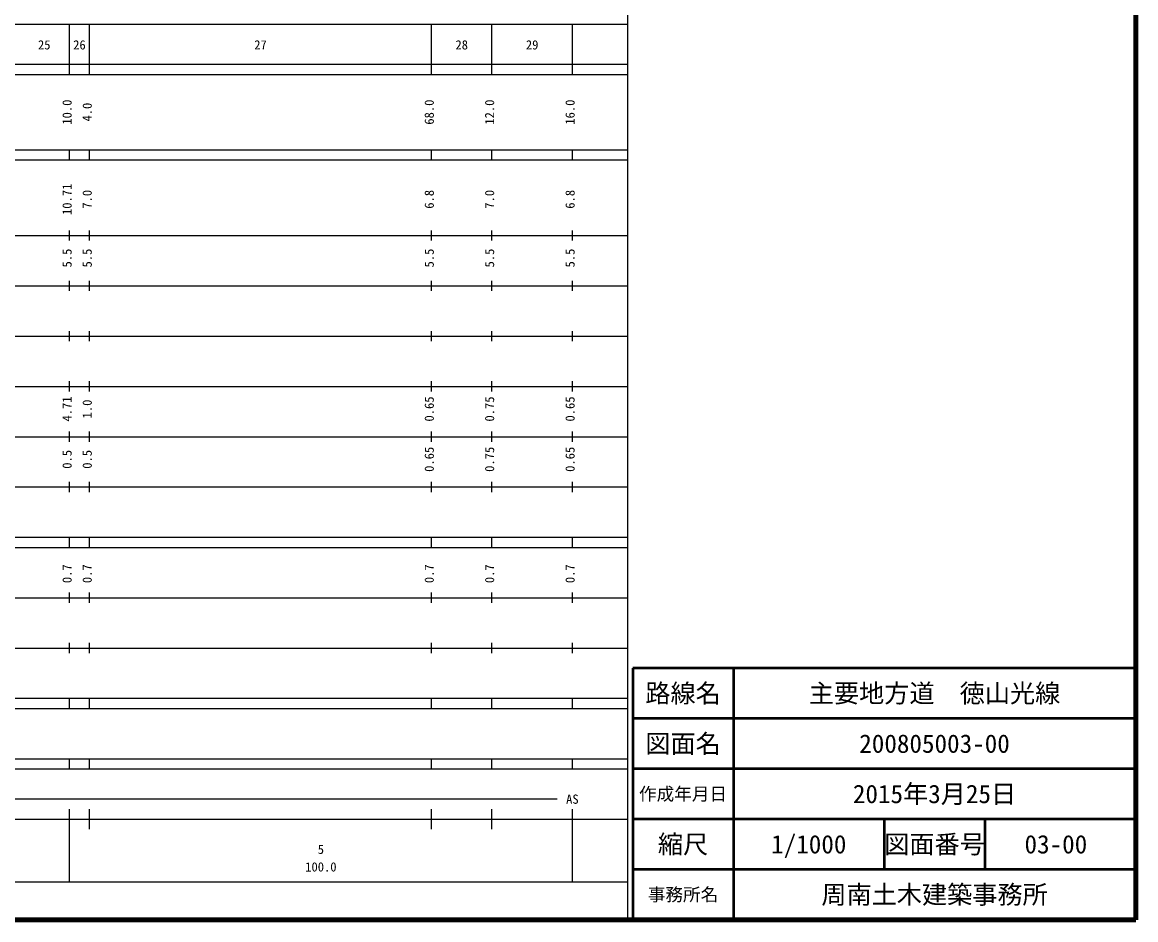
# Model space of a CAD drawing. Units: millimetres on the paper, enlarged 1000 times. Extents: x 40000 to 680000, y 20000 to 380000.
# Drawn here: x 458634 to 680000, y 20000 to 198357 of the extents above; entities that cross this region are included whole.
import ezdxf
from ezdxf.enums import TextEntityAlignment as Align

# ---------------------------------------------------------------- set-up
doc = ezdxf.new("R2010")
doc.units = ezdxf.units.MM
doc.header["$LTSCALE"] = 1000
for name, color, linetype, lineweight in [('M-TTL', 2, 'Continuous', 140), ('M-TTL-BAND', 7, 'Continuous', 25), ('M-TTL-FRAM', 2, 'Continuous', 50), ('M-TTL-LINE', 7, 'Continuous', 50)]:
    doc.layers.add(name, color=color, linetype=linetype, lineweight=lineweight)
doc.layers.add('M-TTL-TXT', color=7, linetype='Continuous')
doc.styles.add('ＭＳ ゴシック', font='')
doc.styles.get('ＭＳ ゴシック').set_extended_font_data('MS Gothic')

msp = doc.modelspace()

# ---------------------------------------------------------------- linework, layer by layer
at = {"layer": 'M-TTL'}
for p, q in [((680000, 20000), (680000, 380000)), ((40000, 20000), (680000, 20000))]:
    msp.add_line(p, q, dxfattribs=at)
at = {"layer": 'M-TTL-BAND'}
for p, q in [((579000, 20000), (579000, 370000)), ((68000, 198000), (579000, 198000)), ((468000, 188000), (468000, 198000)), ((472000, 188000), (472000, 198000)), ((540000, 188000), (540000, 198000)), ((552000, 188000), (552000, 198000)), ((568000, 188000), (568000, 198000)), ((40000, 190000), (579000, 190000)), ((40000, 188000), (579000, 188000)), ((40000, 173000), (579000, 173000)), ((468000, 171000), (468000, 173000)), ((472000, 171000), (472000, 173000)), ((540000, 171000), (540000, 173000)), ((552000, 171000), (552000, 173000)), ((568000, 171000), (568000, 173000)), ((40000, 171000), (579000, 171000)), ((40000, 156000), (579000, 156000)), ((468000, 155000), (468000, 157000)), ((472000, 155000), (472000, 157000)), ((540000, 155000), (540000, 157000)), ((552000, 155000), (552000, 157000)), ((568000, 155000), (568000, 157000)), ((468000, 145000), (468000, 147000)), ((472000, 145000), (472000, 147000)), ((540000, 145000), (540000, 147000)), ((552000, 145000), (552000, 147000)), ((568000, 145000), (568000, 147000)), ((46000, 146000), (579000, 146000)), ((52000, 136000), (579000, 136000)), ((468000, 135000), (468000, 137000)), ((472000, 135000), (472000, 137000)), ((540000, 135000), (540000, 137000)), ((552000, 135000), (552000, 137000)), ((568000, 135000), (568000, 137000)), ((468000, 125000), (468000, 127000)), ((472000, 125000), (472000, 127000)), ((540000, 125000), (540000, 127000)), ((552000, 125000), (552000, 127000)), ((568000, 125000), (568000, 127000)), ((46000, 126000), (579000, 126000)), ((52000, 116000), (579000, 116000)), ((468000, 115000), (468000, 117000)), ((472000, 115000), (472000, 117000)), ((540000, 115000), (540000, 117000)), ((552000, 115000), (552000, 117000)), ((568000, 115000), (568000, 117000)), ((468000, 105000), (468000, 107000)), ((472000, 105000), (472000, 107000)), ((540000, 105000), (540000, 107000)), ((552000, 105000), (552000, 107000)), ((568000, 105000), (568000, 107000)), ((46000, 106000), (579000, 106000)), ((40000, 96000), (579000, 96000)), ((468000, 94000), (468000, 96000)), ((472000, 94000), (472000, 96000)), ((540000, 94000), (540000, 96000)), ((552000, 94000), (552000, 96000)), ((568000, 94000), (568000, 96000)), ((40000, 94000), (579000, 94000)), ((468000, 83000), (468000, 85000)), ((472000, 83000), (472000, 85000)), ((540000, 83000), (540000, 85000)), ((552000, 83000), (552000, 85000)), ((568000, 83000), (568000, 85000)), ((49000, 84000), (579000, 84000)), ((40000, 74000), (579000, 74000)), ((468000, 73000), (468000, 75000)), ((472000, 73000), (472000, 75000)), ((540000, 73000), (540000, 75000)), ((552000, 73000), (552000, 75000)), ((568000, 73000), (568000, 75000)), ((40000, 64000), (579000, 64000)), ((40000, 62000), (579000, 62000)), ((468000, 62000), (468000, 64000)), ((472000, 62000), (472000, 64000)), ((540000, 62000), (540000, 64000)), ((552000, 62000), (552000, 64000)), ((568000, 62000), (568000, 64000)), ((40000, 52000), (579000, 52000)), ((468000, 50000), (468000, 52000)), ((472000, 50000), (472000, 52000)), ((540000, 50000), (540000, 52000)), ((552000, 50000), (552000, 52000)), ((568000, 50000), (568000, 52000)), ((40000, 50000), (579000, 50000)), ((71000, 44000), (565000, 44000)), ((40000, 40000), (579000, 40000)), ((468000, 27500), (468000, 42000)), ((472000, 38000), (472000, 42000)), ((540000, 38000), (540000, 42000)), ((552000, 38000), (552000, 42000)), ((568000, 27500), (568000, 42000)), ((68000, 27500), (579000, 27500))]:
    msp.add_line(p, q, dxfattribs=at)
at = {"layer": 'M-TTL-FRAM'}
for p, q in [((680000, 70000), (580000, 70000)), ((580000, 70000), (580000, 20000))]:
    msp.add_line(p, q, dxfattribs=at)
at = {"layer": 'M-TTL-LINE'}
for p, q in [((600000, 70000), (600000, 20000)), ((680000, 60000), (580000, 60000)), ((680000, 50000), (580000, 50000)), ((680000, 40000), (580000, 40000)), ((630000, 40000), (630000, 30000)), ((650000, 40000), (650000, 30000)), ((680000, 30000), (580000, 30000))]:
    msp.add_line(p, q, dxfattribs=at)

# ---------------------------------------------------------------- texts
at = {"layer": 'M-TTL-BAND', "style": 'ＭＳ ゴシック'}
for s, p in [('25', (463000, 192405)), ('26', (470000, 192405)), ('27', (506000, 192405)), ('28', (546000, 192405)), ('29', (560000, 192405)), ('AS', (568000, 42500)), ('5', (518000, 32523)), ('100.0', (518000, 29033))]:
    msp.add_text(s, height=1833, dxfattribs=at).set_placement(p, align=Align.BOTTOM_CENTER)
for s, p in [('10.0', (469000, 180500)), ('4.0', (473000, 180500)), ('68.0', (541000, 180500)), ('12.0', (553000, 180500)), ('16.0', (569000, 180500)), ('10.71', (469000, 163174)), ('7.0', (473000, 163174)), ('6.8', (541000, 163174)), ('7.0', (553000, 163174)), ('6.8', (569000, 163174)), ('5.5', (469000, 151500)), ('5.5', (473000, 151500)), ('5.5', (541000, 151500)), ('5.5', (553000, 151500)), ('5.5', (569000, 151500)), ('4.71', (469000, 121500)), ('1.0', (473000, 121500)), ('0.65', (541000, 121500)), ('0.75', (553000, 121500)), ('0.65', (569000, 121500)), ('0.5', (469000, 111500)), ('0.5', (473000, 111500)), ('0.65', (541000, 111500)), ('0.75', (553000, 111500)), ('0.65', (569000, 111500)), ('0.7', (469000, 88764)), ('0.7', (473000, 88764)), ('0.7', (541000, 88764)), ('0.7', (553000, 88764)), ('0.7', (569000, 88764))]:
    msp.add_text(s, height=1833, rotation=90, dxfattribs=at).set_placement(p, align=Align.BOTTOM_CENTER)
at = {"layer": 'M-TTL-TXT', "style": 'ＭＳ ゴシック'}
for s, height, p in [('路線名', 3666, (590000, 65000)), ('路線名', 3666, (590000, 65000)), ('主要地方道\u3000徳山光線', 3666, (640000, 65000)), ('図面名', 3666, (590000, 55000)), ('図面名', 3666, (590000, 55000)), ('200805003-00', 3666, (640000, 55000)), ('作成年月日', 2566, (590000, 45000)), ('作成年月日', 2566, (590000, 45000)), ('2015年3月25日', 3666, (640000, 45000)), ('縮尺', 3666, (590000, 35000)), ('縮尺', 3666, (590000, 35000)), ('1/1000', 3666, (615000, 35000)), ('図面番号', 3666, (640000, 35000)), ('図面番号', 3666, (640000, 35000)), ('03-00', 3666, (664125, 35000)), ('事務所名', 2566, (590000, 25000)), ('事務所名', 2566, (590000, 25000)), ('周南土木建築事務所', 3666, (640000, 25000))]:
    msp.add_text(s, height=height, dxfattribs=at).set_placement(p, align=Align.MIDDLE_CENTER)

doc.saveas('drawing.dxf')
